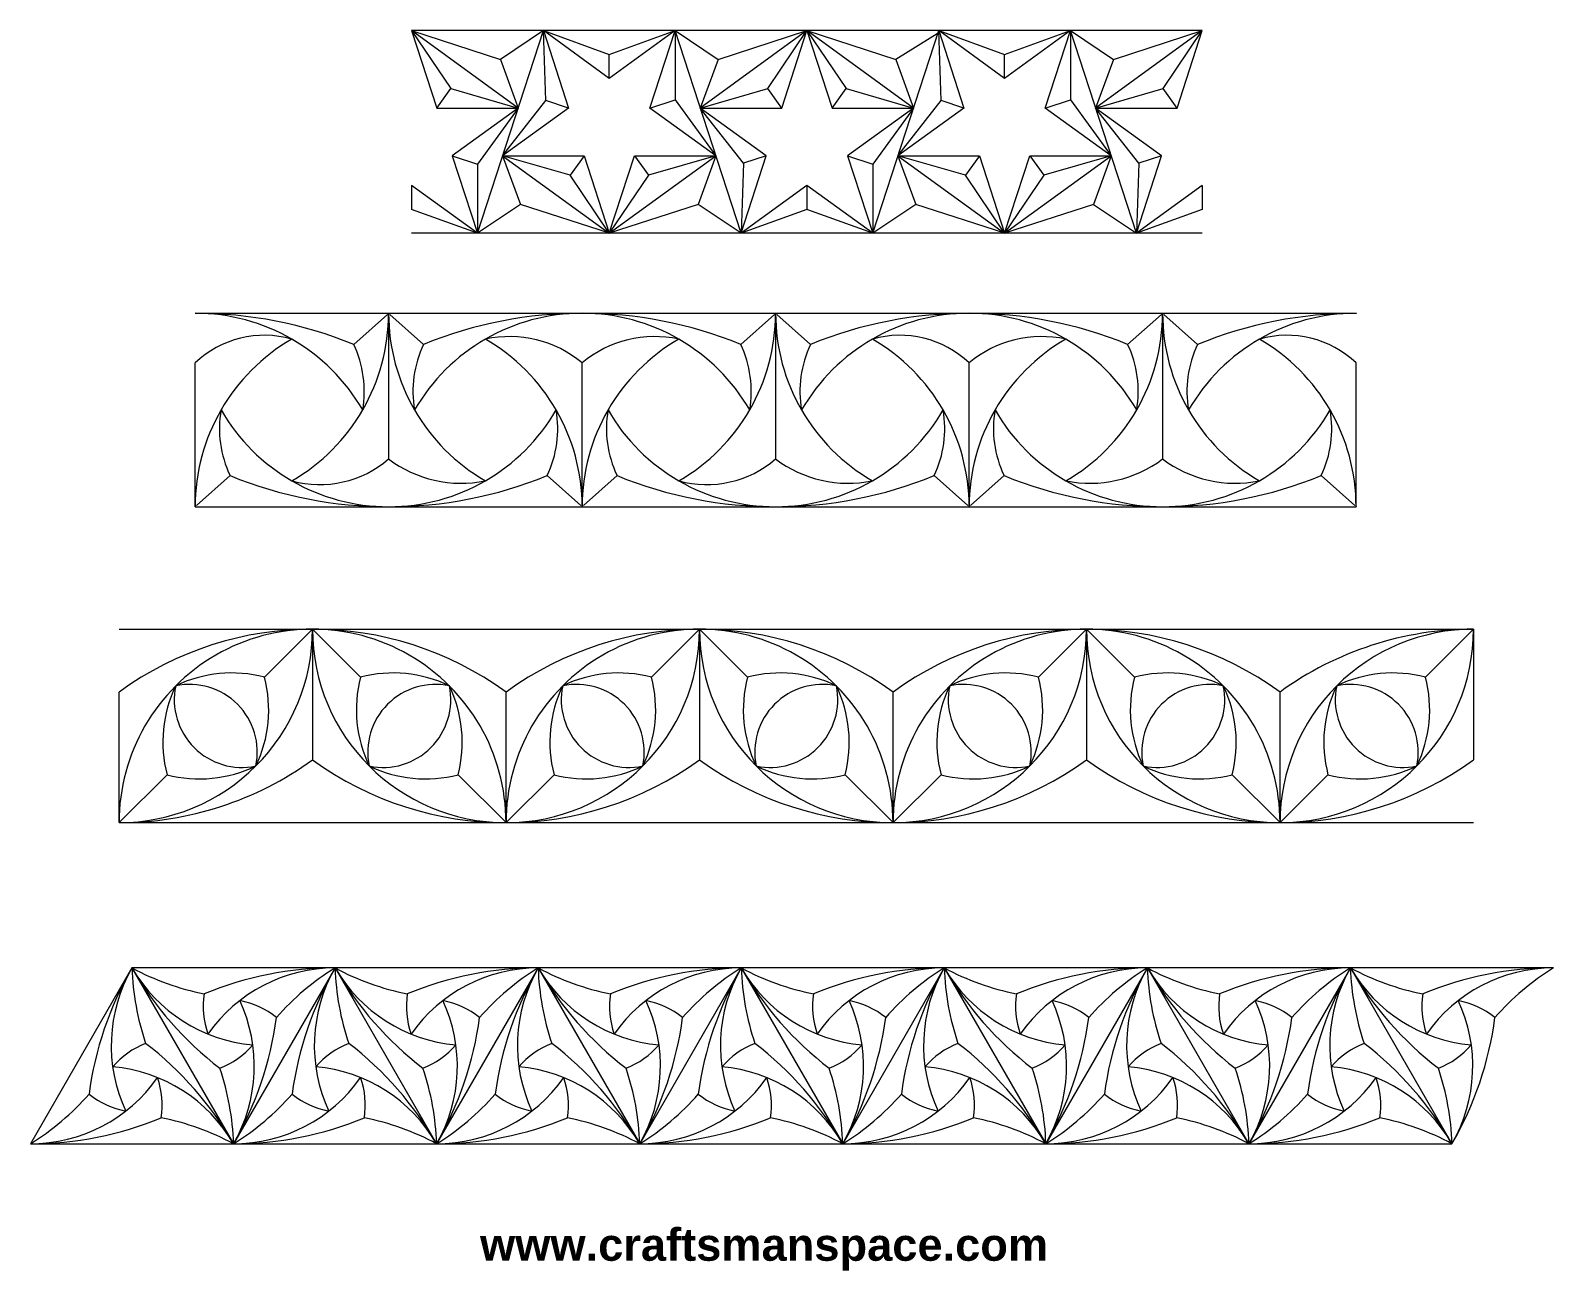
# Model space of a CAD drawing. Header units: millimetres. Extents: x -91 to 97, y -31 to 122.
import ezdxf

# ---------------------------------------------------------------- set-up
doc = ezdxf.new("R2010")
doc.units = ezdxf.units.MM
doc.header["$MEASUREMENT"] = 0
doc.layers.add('Default', color=7, linetype='Continuous')

msp = doc.modelspace()

# ---------------------------------------------------------------- linework, layer by layer
at = {"layer": 'Default', "lineweight": 9}
for points in [[(-43.9349, 122.4881), (-43.9349, 122.4881), (-40.8256, 112.9188), (-40.8256, 112.9188)], [(-43.9349, 122.4881), (-43.9349, 122.4881), (-39.0875, 115.3111), (-39.0875, 115.3111)], [(-43.9349, 122.4881), (-43.9349, 122.4881), (-32.961, 118.9225), (-32.961, 118.9225)], [(-30.7638, 112.9188), (-30.7638, 112.9188), (-43.9349, 122.4881), (-43.9349, 122.4881)], [(53.7468, 122.4881), (53.7468, 122.4881), (-43.9349, 122.4881), (-43.9349, 122.4881)], [(-35.7873, 97.4582), (-35.7873, 97.4582), (-27.6546, 122.4881), (-27.6546, 122.4881)], [(-27.6546, 122.4881), (-27.6546, 122.4881), (-32.961, 118.9225), (-32.961, 118.9225)], [(-27.6546, 122.4881), (-27.6546, 122.4881), (-24.5453, 112.9188), (-24.5453, 112.9188)], [(-19.5145, 116.574), (-19.5145, 116.574), (-27.6546, 122.4881), (-27.6546, 122.4881)], [(-27.3577, 113.8326), (-27.3577, 113.8326), (-27.6546, 122.4881), (-27.6546, 122.4881)], [(-27.6546, 122.4881), (-27.6546, 122.4881), (-19.5145, 119.531), (-19.5145, 119.531)], [(-11.3743, 122.4881), (-11.3743, 122.4881), (-19.5145, 116.574), (-19.5145, 116.574)], [(-19.5145, 119.531), (-19.5145, 119.531), (-11.3743, 122.4881), (-11.3743, 122.4881)], [(-14.4836, 112.9188), (-14.4836, 112.9188), (-11.3743, 122.4881), (-11.3743, 122.4881)], [(-11.3743, 122.4881), (-11.3743, 122.4881), (-11.3743, 113.9291), (-11.3743, 113.9291)], [(-11.3743, 122.4881), (-11.3743, 122.4881), (-6.0679, 118.9225), (-6.0679, 118.9225)], [(-3.2344, 97.436), (-3.2344, 97.436), (-11.3743, 122.4881), (-11.3743, 122.4881)], [(4.9059, 122.4881), (4.9059, 122.4881), (-8.2651, 112.9188), (-8.2651, 112.9188)], [(-6.0679, 118.9225), (-6.0679, 118.9225), (4.9059, 122.4881), (4.9059, 122.4881)], [(0.0586, 115.3111), (0.0586, 115.3111), (4.9059, 122.4881), (4.9059, 122.4881)], [(1.7967, 112.9188), (1.7967, 112.9188), (4.9059, 122.4881), (4.9059, 122.4881)], [(4.9059, 122.4881), (4.9059, 122.4881), (8.0152, 112.9188), (8.0152, 112.9188)], [(4.9059, 122.4881), (4.9059, 122.4881), (9.7533, 115.3111), (9.7533, 115.3111)], [(4.9059, 122.4881), (4.9059, 122.4881), (15.8798, 118.9225), (15.8798, 118.9225)], [(18.077, 112.9188), (18.077, 112.9188), (4.9059, 122.4881), (4.9059, 122.4881)], [(13.0535, 97.4582), (13.0535, 97.4582), (21.1899, 122.4996), (21.1899, 122.4996)], [(21.1862, 122.4881), (21.1862, 122.4881), (24.2955, 112.9188), (24.2955, 112.9188)], [(29.3263, 116.574), (29.3263, 116.574), (21.1862, 122.4881), (21.1862, 122.4881)], [(21.4831, 113.8326), (21.4831, 113.8326), (21.1862, 122.4881), (21.1862, 122.4881)], [(21.1862, 122.4881), (21.1862, 122.4881), (29.3263, 119.531), (29.3263, 119.531)], [(37.4665, 122.4881), (37.4665, 122.4881), (29.3263, 116.574), (29.3263, 116.574)], [(29.3263, 119.531), (29.3263, 119.531), (37.4665, 122.4881), (37.4665, 122.4881)], [(34.3572, 112.9188), (34.3572, 112.9188), (37.4665, 122.4881), (37.4665, 122.4881)], [(37.4665, 122.4881), (37.4665, 122.4881), (37.4665, 113.9291), (37.4665, 113.9291)], [(37.4665, 122.4881), (37.4665, 122.4881), (42.7729, 118.9225), (42.7729, 118.9225)], [(45.6066, 97.4354), (45.6066, 97.4354), (37.4665, 122.4881), (37.4665, 122.4881)], [(53.7468, 122.4881), (53.7468, 122.4881), (40.5758, 112.9188), (40.5758, 112.9188)], [(42.7728, 118.9225), (42.7728, 118.9225), (53.7468, 122.4881), (53.7468, 122.4881)], [(48.8994, 115.3111), (48.8994, 115.3111), (53.7468, 122.4881), (53.7468, 122.4881)], [(50.6375, 112.9188), (50.6375, 112.9188), (53.7468, 122.4881), (53.7468, 122.4881)], [(21.3218, 122.2776), (21.3218, 122.2776), (15.8798, 118.9225), (15.8798, 118.9225)], [(-32.961, 118.9225), (-32.961, 118.9225), (-30.7638, 112.9188), (-30.7638, 112.9188)], [(-19.5145, 116.574), (-19.5145, 116.574), (-19.5145, 119.531), (-19.5145, 119.531)], [(-6.0679, 118.9225), (-6.0679, 118.9225), (-8.2651, 112.9188), (-8.2651, 112.9188)], [(15.8798, 118.9225), (15.8798, 118.9225), (18.077, 112.9188), (18.077, 112.9188)], [(29.3263, 116.574), (29.3263, 116.574), (29.3263, 119.531), (29.3263, 119.531)], [(42.7729, 118.9225), (42.7729, 118.9225), (40.5758, 112.9188), (40.5758, 112.9188)], [(-40.8256, 112.9188), (-40.8256, 112.9188), (-39.0875, 115.3111), (-39.0875, 115.3111)], [(-39.0875, 115.3111), (-39.0875, 115.3111), (-30.7638, 112.9188), (-30.7638, 112.9188)], [(-8.2651, 112.9188), (-8.2651, 112.9188), (0.0586, 115.3111), (0.0586, 115.3111)], [(1.7967, 112.9188), (1.7967, 112.9188), (0.0586, 115.3111), (0.0586, 115.3111)], [(8.0152, 112.9188), (8.0152, 112.9188), (9.7533, 115.3111), (9.7533, 115.3111)], [(9.7533, 115.3111), (9.7533, 115.3111), (18.077, 112.9188), (18.077, 112.9188)], [(40.5758, 112.9188), (40.5758, 112.9188), (48.8994, 115.3111), (48.8994, 115.3111)], [(50.6375, 112.9188), (50.6375, 112.9188), (48.8994, 115.3111), (48.8994, 115.3111)], [(-40.8256, 112.9188), (-40.8256, 112.9188), (-30.7638, 112.9188), (-30.7638, 112.9188)], [(-30.7638, 112.9188), (-30.7638, 112.9188), (-38.904, 107.0046), (-38.904, 107.0046)], [(-30.7638, 112.9188), (-30.7638, 112.9188), (-35.7947, 105.9944), (-35.7947, 105.9944)], [(-32.6855, 107.0046), (-32.6855, 107.0046), (-27.3577, 113.8326), (-27.3577, 113.8326)], [(-24.5453, 112.9188), (-24.5453, 112.9188), (-32.6855, 107.0046), (-32.6855, 107.0046)], [(-24.5453, 112.9188), (-24.5453, 112.9188), (-27.3577, 113.8326), (-27.3577, 113.8326)], [(-14.4836, 112.9188), (-14.4836, 112.9188), (-11.3743, 113.9291), (-11.3743, 113.9291)], [(-6.3434, 107.0046), (-6.3434, 107.0046), (-14.4836, 112.9188), (-14.4836, 112.9188)], [(-11.3743, 113.9291), (-11.3743, 113.9291), (-6.3434, 107.0046), (-6.3434, 107.0046)], [(-0.1249, 107.0046), (-0.1249, 107.0046), (-8.2651, 112.9188), (-8.2651, 112.9188)], [(-8.2651, 112.9188), (-8.2651, 112.9188), (1.7967, 112.9188), (1.7967, 112.9188)], [(-2.9373, 106.0909), (-2.9373, 106.0909), (-8.2651, 112.9188), (-8.2651, 112.9188)], [(8.0152, 112.9188), (8.0152, 112.9188), (18.077, 112.9188), (18.077, 112.9188)], [(18.077, 112.9188), (18.077, 112.9188), (9.9368, 107.0046), (9.9368, 107.0046)], [(18.077, 112.9188), (18.077, 112.9188), (13.0461, 105.9944), (13.0461, 105.9944)], [(16.1554, 107.0046), (16.1554, 107.0046), (21.4831, 113.8326), (21.4831, 113.8326)], [(24.2955, 112.9188), (24.2955, 112.9188), (16.1554, 107.0046), (16.1554, 107.0046)], [(24.2955, 112.9188), (24.2955, 112.9188), (21.4831, 113.8326), (21.4831, 113.8326)], [(34.3572, 112.9188), (34.3572, 112.9188), (37.4665, 113.9291), (37.4665, 113.9291)], [(42.4973, 107.0046), (42.4973, 107.0046), (34.3572, 112.9188), (34.3572, 112.9188)], [(37.4665, 113.9291), (37.4665, 113.9291), (42.4973, 107.0046), (42.4973, 107.0046)], [(48.7159, 107.0046), (48.7159, 107.0046), (40.5758, 112.9188), (40.5758, 112.9188)], [(40.5758, 112.9188), (40.5758, 112.9188), (50.6375, 112.9188), (50.6375, 112.9188)], [(45.9035, 106.0909), (45.9035, 106.0909), (40.5758, 112.9188), (40.5758, 112.9188)], [(-38.904, 107.0046), (-38.904, 107.0046), (-35.7947, 97.4354), (-35.7947, 97.4354)], [(-38.904, 107.0046), (-38.904, 107.0046), (-35.7947, 105.9944), (-35.7947, 105.9944)], [(-35.7947, 105.9944), (-35.7947, 105.9944), (-35.7947, 97.4354), (-35.7947, 97.4354)], [(-32.6855, 107.0046), (-32.6855, 107.0046), (-22.6237, 107.0046), (-22.6237, 107.0046)], [(-24.3618, 104.6123), (-24.3618, 104.6123), (-32.6855, 107.0046), (-32.6855, 107.0046)], [(-32.6855, 107.0046), (-32.6855, 107.0046), (-30.47, 101.0077), (-30.47, 101.0077)], [(-32.6855, 107.0046), (-32.6855, 107.0046), (-19.5145, 97.4354), (-19.5145, 97.4354)], [(-22.6237, 107.0046), (-22.6237, 107.0046), (-24.3618, 104.6123), (-24.3618, 104.6123)], [(-22.6237, 107.0046), (-22.6237, 107.0046), (-19.5145, 97.4354), (-19.5145, 97.4354)], [(-19.5145, 97.4354), (-19.5145, 97.4354), (-16.4052, 107.0046), (-16.4052, 107.0046)], [(-19.5145, 97.4354), (-19.5145, 97.4354), (-6.3434, 107.0046), (-6.3434, 107.0046)], [(-16.4052, 107.0046), (-16.4052, 107.0046), (-6.3434, 107.0046), (-6.3434, 107.0046)], [(-16.4052, 107.0046), (-16.4052, 107.0046), (-14.6671, 104.6123), (-14.6671, 104.6123)], [(-6.3434, 107.0046), (-6.3434, 107.0046), (-14.6671, 104.6123), (-14.6671, 104.6123)], [(-6.3434, 107.0046), (-6.3434, 107.0046), (-8.5406, 101.001), (-8.5406, 101.001)], [(-3.2342, 97.4354), (-3.2342, 97.4354), (-0.1249, 107.0046), (-0.1249, 107.0046)], [(-2.9373, 106.0909), (-2.9373, 106.0909), (-3.2342, 97.4354), (-3.2342, 97.4354)], [(-0.1249, 107.0046), (-0.1249, 107.0046), (-2.9373, 106.0909), (-2.9373, 106.0909)], [(9.9368, 107.0046), (9.9368, 107.0046), (13.0461, 97.4354), (13.0461, 97.4354)], [(9.9368, 107.0046), (9.9368, 107.0046), (13.0461, 105.9944), (13.0461, 105.9944)], [(13.0461, 105.9944), (13.0461, 105.9944), (13.0461, 97.4354), (13.0461, 97.4354)], [(16.1554, 107.0046), (16.1554, 107.0046), (26.2171, 107.0046), (26.2171, 107.0046)], [(24.479, 104.6123), (24.479, 104.6123), (16.1554, 107.0046), (16.1554, 107.0046)], [(16.1554, 107.0046), (16.1554, 107.0046), (18.3708, 101.0077), (18.3708, 101.0077)], [(16.1554, 107.0046), (16.1554, 107.0046), (29.3263, 97.4354), (29.3263, 97.4354)], [(26.2171, 107.0046), (26.2171, 107.0046), (24.479, 104.6123), (24.479, 104.6123)], [(26.2171, 107.0046), (26.2171, 107.0046), (29.3263, 97.4354), (29.3263, 97.4354)], [(29.3263, 97.4354), (29.3263, 97.4354), (32.4356, 107.0046), (32.4356, 107.0046)], [(29.3263, 97.4354), (29.3263, 97.4354), (42.4973, 107.0046), (42.4973, 107.0046)], [(32.4356, 107.0046), (32.4356, 107.0046), (42.4973, 107.0046), (42.4973, 107.0046)], [(32.4356, 107.0046), (32.4356, 107.0046), (34.1737, 104.6123), (34.1737, 104.6123)], [(42.4973, 107.0046), (42.4973, 107.0046), (34.1737, 104.6123), (34.1737, 104.6123)], [(42.4973, 107.0046), (42.4973, 107.0046), (40.3002, 101.001), (40.3002, 101.001)], [(45.6066, 97.4354), (45.6066, 97.4354), (48.7159, 107.0046), (48.7159, 107.0046)], [(45.9035, 106.0909), (45.9035, 106.0909), (45.6066, 97.4354), (45.6066, 97.4354)], [(48.7159, 107.0046), (48.7159, 107.0046), (45.9035, 106.0909), (45.9035, 106.0909)], [(-19.5145, 97.4354), (-19.5145, 97.4354), (-24.3618, 104.6123), (-24.3618, 104.6123)], [(-14.6671, 104.6123), (-14.6671, 104.6123), (-19.5145, 97.4354), (-19.5145, 97.4354)], [(29.3263, 97.4354), (29.3263, 97.4354), (24.479, 104.6123), (24.479, 104.6123)], [(34.1737, 104.6123), (34.1737, 104.6123), (29.3263, 97.4354), (29.3263, 97.4354)], [(-35.7947, 97.4354), (-35.7947, 97.4354), (-43.9349, 103.3495), (-43.9349, 103.3495)], [(-43.9349, 103.3495), (-43.9349, 103.3495), (-43.9349, 100.3924), (-43.9349, 100.3924)], [(4.9059, 103.3495), (4.9059, 103.3495), (-3.2342, 97.4354), (-3.2342, 97.4354)], [(13.0461, 97.4354), (13.0461, 97.4354), (4.9059, 103.3495), (4.9059, 103.3495)], [(4.9059, 103.3495), (4.9059, 103.3495), (4.9059, 100.3924), (4.9059, 100.3924)], [(53.7468, 103.3495), (53.7468, 103.3495), (45.6066, 97.4354), (45.6066, 97.4354)], [(53.7468, 103.3495), (53.7468, 103.3495), (53.7468, 100.3924), (53.7468, 100.3924)], [(-35.7947, 97.4354), (-35.7947, 97.4354), (-43.9349, 100.3924), (-43.9349, 100.3924)], [(-30.47, 101.0077), (-30.47, 101.0077), (-35.7873, 97.4582), (-35.7873, 97.4582)], [(-19.4961, 97.442), (-19.4961, 97.442), (-30.47, 101.0077), (-30.47, 101.0077)], [(-8.5406, 101.001), (-8.5406, 101.001), (-19.5145, 97.4354), (-19.5145, 97.4354)], [(-3.2342, 97.4354), (-3.2342, 97.4354), (-8.5406, 101.001), (-8.5406, 101.001)], [(4.9059, 100.3924), (4.9059, 100.3924), (-3.2342, 97.4354), (-3.2342, 97.4354)], [(13.0461, 97.4354), (13.0461, 97.4354), (4.9059, 100.3924), (4.9059, 100.3924)], [(18.3708, 101.0077), (18.3708, 101.0077), (13.0535, 97.4582), (13.0535, 97.4582)], [(29.3447, 97.442), (29.3447, 97.442), (18.3708, 101.0077), (18.3708, 101.0077)], [(40.3002, 101.0009), (40.3002, 101.0009), (29.3263, 97.4354), (29.3263, 97.4354)], [(40.3002, 101.001), (40.3002, 101.001), (45.6066, 97.4354), (45.6066, 97.4354)], [(53.7468, 100.3924), (53.7468, 100.3924), (45.6066, 97.4354), (45.6066, 97.4354)], [(53.7468, 97.4354), (53.7468, 97.4354), (-43.9349, 97.4354), (-43.9349, 97.4354)], [(-3.2792, 83.71), (-15.8323, 88.8444), (-29.8996, 88.8444), (-42.4528, 83.71)], [(44.5292, 83.71), (31.976, 88.8444), (17.9087, 88.8444), (5.3556, 83.71)], [(-70.6744, 87.5608), (-70.6744, 87.5608), (72.7508, 87.5608), (72.7508, 87.5608)], [(-49.9728, 75.6087), (-54.2428, 83.0047), (-62.1342, 87.5608), (-70.6744, 87.5608)], [(-51.0876, 83.71), (-57.3046, 86.2528), (-63.9574, 87.5608), (-70.6744, 87.5608)], [(-58.7223, 66.8591), (-51.3263, 71.1292), (-46.7702, 79.0206), (-46.7702, 87.5608)], [(-46.9272, 87.4132), (-46.9272, 87.4132), (-51.0876, 83.71), (-51.0876, 83.71)], [(-46.7702, 87.5608), (-46.7702, 79.0206), (-42.2141, 71.1292), (-34.8181, 66.8591)], [(-46.7702, 87.5608), (-46.7702, 87.5608), (-46.7702, 69.5627), (-46.7702, 69.5627)], [(-46.6132, 87.4132), (-46.6132, 87.4132), (-42.4528, 83.71), (-42.4528, 83.71)], [(-10.9139, 66.8591), (-3.5179, 71.1292), (1.0382, 79.0205), (1.0382, 87.5606)], [(0.8812, 87.4132), (0.8812, 87.4132), (-3.2792, 83.71), (-3.2792, 83.71)], [(1.0382, 87.5608), (1.0382, 79.0206), (5.5943, 71.1292), (12.9903, 66.8591)], [(1.0382, 87.5608), (1.0382, 87.5608), (1.0382, 69.5627), (1.0382, 69.5627)], [(1.1952, 87.4132), (1.1952, 87.4132), (5.3556, 83.71), (5.3556, 83.71)], [(36.8945, 66.8591), (44.2904, 71.1292), (48.8465, 79.0205), (48.8466, 87.5606)], [(48.6896, 87.4132), (48.6896, 87.4132), (44.5292, 83.71), (44.5292, 83.71)], [(48.8466, 87.5608), (48.8466, 79.0206), (53.4027, 71.1292), (60.7987, 66.8591)], [(48.8466, 87.5608), (48.8466, 87.5608), (48.8466, 69.5627), (48.8466, 69.5627)], [(49.0036, 87.4132), (49.0036, 87.4132), (53.1639, 83.71), (53.1639, 83.71)], [(72.7508, 87.5608), (64.2106, 87.5608), (56.3192, 83.0047), (52.0491, 75.6087)], [(72.7508, 87.5608), (66.0338, 87.5608), (59.381, 86.2528), (53.1639, 83.71)], [(72.7508, 87.5493), (72.7508, 87.5531), (72.7508, 87.557), (72.7508, 87.5608)], [(72.7508, 87.5608), (72.7508, 87.557), (72.7508, 87.5531), (72.7508, 87.5493)], [(-58.7223, 84.3582), (-62.9435, 85.5708), (-67.4913, 84.4569), (-70.6744, 81.4308)], [(-22.866, 81.4308), (-26.1837, 84.201), (-30.5957, 85.2816), (-34.8181, 84.3582)], [(-10.9139, 84.3582), (-15.1363, 85.2816), (-19.5483, 84.2009), (-22.866, 81.4308)], [(24.9424, 81.4308), (21.7593, 84.4569), (17.2116, 85.5708), (12.9903, 84.3582)], [(36.8945, 84.3582), (32.6722, 85.2816), (28.2601, 84.201), (24.9424, 81.4308)], [(72.7508, 81.4308), (69.5676, 84.4569), (65.0199, 85.5708), (60.7987, 84.3582)], [(-58.7223, 84.3582), (-66.1182, 80.0881), (-70.6744, 72.1967), (-70.6744, 63.6566)], [(-49.9728, 75.6087), (-49.4954, 78.3593), (-49.885, 81.1904), (-51.0875, 83.7099)], [(-42.4528, 83.71), (-43.6554, 81.1904), (-44.045, 78.3594), (-43.5676, 75.6087)], [(-22.866, 63.6566), (-22.866, 72.1967), (-27.4221, 80.0881), (-34.8181, 84.3582)], [(-10.9139, 84.3582), (-18.3099, 80.0881), (-22.866, 72.1967), (-22.866, 63.6566)], [(-2.1644, 75.6087), (-1.687, 78.3593), (-2.0766, 81.1904), (-3.2791, 83.7099)], [(5.3556, 83.71), (4.153, 81.1904), (3.7634, 78.3594), (4.2408, 75.6087)], [(24.9424, 63.6566), (24.9424, 72.1967), (20.3863, 80.0881), (12.9903, 84.3582)], [(36.8945, 84.3582), (29.4985, 80.0881), (24.9424, 72.1967), (24.9424, 63.6566)], [(45.644, 75.6087), (46.1213, 78.3593), (45.7318, 81.1904), (44.5292, 83.7099)], [(53.1639, 83.71), (51.9614, 81.1904), (51.5718, 78.3594), (52.0491, 75.6087)], [(72.7508, 63.6566), (72.7508, 72.1967), (68.1947, 80.0881), (60.7987, 84.3582)], [(-70.6744, 63.6566), (-70.6744, 63.6566), (-70.6744, 81.4308), (-70.6744, 81.4308)], [(-22.866, 63.6566), (-22.866, 63.6566), (-22.866, 81.4308), (-22.866, 81.4308)], [(24.9424, 63.6566), (24.9424, 63.6566), (24.9424, 81.4308), (24.9424, 81.4308)], [(72.7508, 63.6566), (72.7508, 63.6566), (72.7508, 81.4308), (72.7508, 81.4308)], [(-67.4718, 75.6087), (-67.9492, 72.8579), (-67.5596, 70.0269), (-66.357, 67.5073)], [(-27.1834, 67.5073), (-25.9808, 70.0269), (-25.5912, 72.8579), (-26.0685, 75.6086)], [(-19.6634, 75.6087), (-20.1408, 72.8579), (-19.7512, 70.0269), (-18.5486, 67.5073)], [(20.625, 67.5073), (21.8276, 70.0269), (22.2172, 72.8579), (21.7398, 75.6086)], [(28.1449, 75.6087), (27.6676, 72.8579), (28.0572, 70.0269), (29.2597, 67.5073)], [(68.4334, 67.5073), (69.636, 70.0269), (70.0255, 72.8579), (69.5482, 75.6086)], [(-58.7223, 66.8591), (-54.5367, 65.7112), (-50.0543, 66.7252), (-46.7702, 69.5627)], [(-46.7702, 69.5627), (-43.3602, 66.9849), (-39.0055, 65.9998), (-34.8181, 66.8591)], [(-10.9139, 66.8591), (-6.7283, 65.7112), (-2.2459, 66.7252), (1.0382, 69.5627)], [(1.0382, 69.5627), (4.4482, 66.9849), (8.8028, 65.9998), (12.9903, 66.8591)], [(36.8945, 66.8591), (41.0819, 65.9998), (45.4366, 66.9849), (48.8466, 69.5627)], [(48.8466, 69.5627), (52.2565, 66.9849), (56.6112, 65.9998), (60.7987, 66.8591)], [(-70.5174, 63.8041), (-70.5174, 63.8041), (-66.357, 67.5073), (-66.357, 67.5073)], [(-66.357, 67.5073), (-53.8038, 62.373), (-39.7365, 62.373), (-27.1834, 67.5073)], [(-23.023, 63.8041), (-23.023, 63.8041), (-27.1834, 67.5073), (-27.1834, 67.5073)], [(-22.709, 63.8041), (-22.709, 63.8041), (-18.5486, 67.5073), (-18.5486, 67.5073)], [(-18.5486, 67.5073), (-5.9955, 62.373), (8.0718, 62.373), (20.625, 67.5073)], [(24.7854, 63.8041), (24.7854, 63.8041), (20.625, 67.5073), (20.625, 67.5073)], [(25.0994, 63.8041), (25.0994, 63.8041), (29.2597, 67.5073), (29.2597, 67.5073)], [(29.2597, 67.5073), (41.8129, 62.373), (55.8802, 62.373), (68.4334, 67.5073)], [(72.5938, 63.8041), (72.5938, 63.8041), (68.4334, 67.5073), (68.4334, 67.5073)], [(-70.6744, 63.6566), (-70.6744, 63.6566), (72.7508, 63.6566), (72.7508, 63.6566)], [(72.7508, 63.668), (72.7508, 63.6642), (72.7508, 63.6604), (72.7508, 63.6566)], [(-32.2675, 40.7601), (-46.5204, 51.1186), (-65.8231, 51.1186), (-80.0759, 40.7601)], [(15.5408, 40.7601), (1.288, 51.1186), (-18.0147, 51.1186), (-32.2675, 40.7601)], [(63.3492, 40.7601), (49.0963, 51.1186), (29.7937, 51.1186), (15.5408, 40.7601)], [(-80.0759, 48.529), (-80.0759, 48.529), (87.2534, 48.529), (87.2534, 48.529)], [(-62.1006, 42.6001), (-62.1006, 42.6001), (-56.1717, 48.529), (-56.1717, 48.529)], [(-56.1717, 48.529), (-56.1717, 48.529), (-50.2429, 42.6001), (-50.2429, 42.6001)], [(-56.1717, 48.529), (-56.1717, 48.529), (-56.1717, 32.3937), (-56.1717, 32.3937)], [(-14.2922, 42.6001), (-14.2922, 42.6001), (-8.3634, 48.529), (-8.3634, 48.529)], [(-8.3634, 48.529), (-8.3634, 48.529), (-2.4345, 42.6001), (-2.4345, 42.6001)], [(-8.3634, 48.529), (-8.3634, 48.529), (-8.3634, 32.3937), (-8.3634, 32.3937)], [(33.5162, 42.6001), (33.5162, 42.6001), (39.445, 48.529), (39.445, 48.529)], [(39.445, 48.529), (39.445, 48.529), (45.3739, 42.6001), (45.3739, 42.6001)], [(39.445, 48.529), (39.445, 48.529), (39.445, 32.3937), (39.445, 32.3937)], [(87.2534, 48.529), (78.6648, 48.529), (70.2968, 45.8094), (63.3492, 40.7601)], [(81.3246, 42.6001), (81.3246, 42.6001), (87.2534, 48.529), (87.2534, 48.529)], [(87.2534, 48.529), (87.2534, 48.529), (87.2534, 32.3937), (87.2534, 32.3937)], [(-62.1006, 42.6001), (-65.7699, 43.557), (-69.6599, 43.1768), (-73.0745, 41.5276)], [(-39.2689, 41.5276), (-42.6835, 43.1768), (-46.5736, 43.557), (-50.2429, 42.6001)], [(-14.2922, 42.6001), (-17.9615, 43.557), (-21.8516, 43.1768), (-25.2662, 41.5276)], [(8.5395, 41.5276), (5.1249, 43.1768), (1.2348, 43.557), (-2.4345, 42.6001)], [(33.5162, 42.6001), (29.8469, 43.557), (25.9568, 43.1768), (22.5422, 41.5276)], [(56.3479, 41.5276), (52.9333, 43.1768), (49.0432, 43.557), (45.3739, 42.6001)], [(81.3246, 42.6001), (77.6553, 43.557), (73.7652, 43.1768), (70.3506, 41.5276)], [(-73.0745, 41.5276), (-74.7238, 38.113), (-75.1039, 34.2229), (-74.1471, 30.5536)], [(-63.1731, 31.6262), (-61.5239, 35.0407), (-61.1437, 38.9308), (-62.1005, 42.6001)], [(-50.2429, 42.6001), (-51.1998, 38.9308), (-50.8196, 35.0408), (-49.1704, 31.6262)], [(-38.1964, 30.5536), (-37.2395, 34.2229), (-37.6197, 38.1129), (-39.2689, 41.5275)], [(-25.2662, 41.5276), (-26.9154, 38.113), (-27.2956, 34.2229), (-26.3387, 30.5536)], [(-15.3647, 31.6262), (-13.7155, 35.0407), (-13.3353, 38.9308), (-14.2922, 42.6001)], [(-2.4345, 42.6001), (-3.3914, 38.9308), (-3.0112, 35.0408), (-1.362, 31.6262)], [(9.612, 30.5536), (10.5688, 34.2229), (10.1887, 38.1129), (8.5395, 41.5275)], [(22.5422, 41.5276), (20.893, 38.113), (20.5128, 34.2229), (21.4697, 30.5536)], [(32.4437, 31.6262), (34.0928, 35.0407), (34.4731, 38.9308), (33.5162, 42.6001)], [(45.3739, 42.6001), (44.417, 38.9308), (44.7972, 35.0408), (46.4464, 31.6262)], [(57.4204, 30.5536), (58.3772, 34.2229), (57.9971, 38.1129), (56.3479, 41.5275)], [(70.3506, 41.5276), (68.7014, 38.113), (68.3212, 34.2229), (69.278, 30.5536)], [(80.252, 31.6262), (81.9012, 35.0407), (82.2815, 38.9308), (81.3246, 42.6001)], [(-80.0759, 24.6248), (-80.0759, 24.6248), (-80.0759, 40.7601), (-80.0759, 40.7601)], [(-32.2675, 24.6248), (-32.2675, 24.6248), (-32.2675, 40.7601), (-32.2675, 40.7601)], [(15.5408, 24.6248), (15.5408, 24.6248), (15.5408, 40.7601), (15.5408, 40.7601)], [(63.3492, 24.6248), (63.3492, 24.6248), (63.3492, 40.7601), (63.3492, 40.7601)], [(-80.0759, 24.6248), (-71.4873, 24.6248), (-63.1193, 27.3444), (-56.1717, 32.3937)], [(-56.1717, 32.3937), (-41.9189, 22.0352), (-22.6162, 22.0352), (-8.3634, 32.3937)], [(-8.3634, 32.3937), (5.8895, 22.0352), (25.1921, 22.0352), (39.445, 32.3937)], [(39.445, 32.3937), (53.6979, 22.0352), (73.0005, 22.0352), (87.2534, 32.3937)], [(-80.0759, 24.6248), (-80.0759, 24.6248), (-74.1471, 30.5536), (-74.1471, 30.5536)], [(-74.1471, 30.5536), (-70.4778, 29.5967), (-66.5877, 29.9769), (-63.1731, 31.6262)], [(-49.1704, 31.6262), (-45.7558, 29.9769), (-41.8657, 29.5967), (-38.1964, 30.5536)], [(-38.1964, 30.5536), (-38.1964, 30.5536), (-32.2675, 24.6248), (-32.2675, 24.6248)], [(-32.2675, 24.6248), (-32.2675, 24.6248), (-26.3387, 30.5536), (-26.3387, 30.5536)], [(-26.3387, 30.5536), (-22.6694, 29.5967), (-18.7793, 29.9769), (-15.3647, 31.6262)], [(-1.362, 31.6262), (2.0526, 29.9769), (5.9427, 29.5967), (9.612, 30.5536)], [(9.612, 30.5536), (9.612, 30.5536), (15.5408, 24.6248), (15.5408, 24.6248)], [(15.5408, 24.6248), (15.5408, 24.6248), (21.4697, 30.5536), (21.4697, 30.5536)], [(21.4697, 30.5536), (25.139, 29.5967), (29.0291, 29.9769), (32.4437, 31.6262)], [(46.4464, 31.6262), (49.861, 29.9769), (53.7511, 29.5967), (57.4204, 30.5536)], [(57.4204, 30.5536), (57.4204, 30.5536), (63.3492, 24.6248), (63.3492, 24.6248)], [(63.3492, 24.6248), (63.3492, 24.6248), (69.278, 30.5536), (69.278, 30.5536)], [(69.278, 30.5536), (72.9474, 29.5967), (76.8375, 29.9769), (80.252, 31.6262)], [(-80.0759, 24.6248), (-80.0759, 24.6248), (87.2534, 24.6248), (87.2534, 24.6248)], [(-78.4729, 6.6823), (-78.4729, 6.6823), (-91.0167, -15.0443), (-91.0167, -15.0443)], [(-78.4729, 6.6823), (-81.2456, 1.8798), (-83.049, -3.4202), (-83.7808, -8.9172)], [(-78.4729, 6.6823), (-81.5997, 1.2665), (-81.8874, -5.3343), (-79.2436, -11.0016)], [(-78.4729, 6.6823), (-78.3757, 3.5058), (-77.8067, 0.3615), (-76.7847, -2.6477)], [(-53.3852, 6.6823), (-53.3852, 6.6823), (-78.4729, 6.6823), (-78.4729, 6.6823)], [(-78.4729, 6.6823), (-75.346, 1.2665), (-69.7735, -2.283), (-63.5435, -2.8271)], [(-78.4729, 6.6823), (-75.6734, 5.1782), (-72.6658, 4.0988), (-69.5488, 3.4794)], [(-78.4729, 6.6823), (-75.7001, 1.8798), (-72.0119, -2.332), (-67.6172, -5.7143)], [(-78.4729, 6.6823), (-78.4729, 6.6823), (-65.929, -15.0443), (-65.929, -15.0443)], [(-53.3852, 6.6823), (-58.9307, 6.6823), (-64.4223, 5.5941), (-69.5488, 3.4794)], [(-53.3852, 6.6823), (-59.6388, 6.6823), (-65.4991, 3.6311), (-69.0853, -1.4921)], [(-53.3852, 6.6823), (-53.3852, 6.6823), (-65.929, -15.0443), (-65.929, -15.0443)], [(-53.3852, 6.6823), (-56.0875, 5.01), (-58.5261, 2.945), (-60.6211, 0.5553)], [(-53.3852, 6.6823), (-56.1579, 1.8798), (-57.9613, -3.4202), (-58.6931, -8.9172)], [(-53.3852, 6.6823), (-56.512, 1.2665), (-56.7997, -5.3343), (-54.1559, -11.0016)], [(-53.3852, 6.6823), (-53.288, 3.5058), (-52.719, 0.3615), (-51.6969, -2.6477)], [(-28.2975, 6.6823), (-28.2975, 6.6823), (-53.3852, 6.6823), (-53.3852, 6.6823)], [(-53.3852, 6.6823), (-50.2584, 1.2665), (-44.6858, -2.283), (-38.4558, -2.8271)], [(-53.3852, 6.6823), (-50.5857, 5.1782), (-47.5781, 4.0988), (-44.4611, 3.4794)], [(-53.3852, 6.6823), (-50.6124, 1.8798), (-46.9242, -2.332), (-42.5295, -5.7143)], [(-53.3852, 6.6823), (-53.3852, 6.6823), (-40.8413, -15.0443), (-40.8413, -15.0443)], [(-28.2975, 6.6823), (-33.843, 6.6823), (-39.3346, 5.5941), (-44.4611, 3.4794)], [(-28.2975, 6.6823), (-34.5511, 6.6823), (-40.4114, 3.6311), (-43.9975, -1.4921)], [(-28.2975, 6.6823), (-28.2975, 6.6823), (-40.8413, -15.0443), (-40.8413, -15.0443)], [(-28.2975, 6.6823), (-30.9998, 5.01), (-33.4384, 2.945), (-35.5333, 0.5553)], [(-28.2975, 6.6823), (-31.0702, 1.8798), (-32.8736, -3.4202), (-33.6054, -8.9172)], [(-28.2975, 6.6823), (-31.4243, 1.2665), (-31.712, -5.3343), (-29.0682, -11.0016)], [(-28.2975, 6.6823), (-28.2003, 3.5058), (-27.6313, 0.3615), (-26.6092, -2.6477)], [(-3.2097, 6.6823), (-3.2097, 6.6823), (-28.2975, 6.6823), (-28.2975, 6.6823)], [(-28.2975, 6.6823), (-25.1706, 1.2665), (-19.598, -2.283), (-13.3681, -2.8271)], [(-28.2975, 6.6823), (-25.4979, 5.1782), (-22.4904, 4.0988), (-19.3733, 3.4794)], [(-28.2975, 6.6823), (-25.5247, 1.8798), (-21.8365, -2.332), (-17.4418, -5.7143)], [(-28.2975, 6.6823), (-28.2975, 6.6823), (-15.7536, -15.0443), (-15.7536, -15.0443)], [(-3.2097, 6.6823), (-8.7553, 6.6823), (-14.2469, 5.5941), (-19.3733, 3.4794)], [(-3.2097, 6.6823), (-9.4634, 6.6823), (-15.3237, 3.6311), (-18.9098, -1.4921)], [(-3.2097, 6.6823), (-3.2097, 6.6823), (-15.7536, -15.0443), (-15.7536, -15.0443)], [(-3.2097, 6.6823), (-5.9121, 5.01), (-8.3507, 2.945), (-10.4456, 0.5553)], [(-3.2097, 6.6823), (-5.9825, 1.8798), (-7.7859, -3.4202), (-8.5177, -8.9172)], [(-3.2097, 6.6823), (-6.3366, 1.2665), (-6.6243, -5.3343), (-3.9805, -11.0016)], [(-3.2097, 6.6823), (-3.1126, 3.5058), (-2.5436, 0.3615), (-1.5215, -2.6477)], [(21.878, 6.6823), (21.878, 6.6823), (-3.2097, 6.6823), (-3.2097, 6.6823)], [(-3.2097, 6.6823), (-0.0829, 1.2665), (5.4897, -2.283), (11.7196, -2.8271)], [(-3.2097, 6.6823), (-0.4103, 5.1782), (2.5973, 4.0988), (5.7144, 3.4794)], [(-3.2097, 6.6823), (-0.437, 1.8798), (3.2512, -2.332), (7.6459, -5.7143)], [(-3.2097, 6.6823), (-3.2097, 6.6823), (9.3341, -15.0443), (9.3341, -15.0443)], [(21.878, 6.6823), (16.3324, 6.6823), (10.8408, 5.5941), (5.7144, 3.4794)], [(21.878, 6.6823), (15.6243, 6.6823), (9.764, 3.6311), (6.1779, -1.4921)], [(21.878, 6.6823), (21.878, 6.6823), (9.3341, -15.0443), (9.3341, -15.0443)], [(21.878, 6.6823), (19.1756, 5.01), (16.737, 2.945), (14.6421, 0.5553)], [(21.878, 6.6823), (19.1052, 1.8798), (17.3018, -3.4202), (16.57, -8.9172)], [(21.878, 6.6823), (18.7511, 1.2665), (18.4634, -5.3343), (21.1072, -11.0016)], [(21.878, 6.6823), (21.9751, 3.5058), (22.5441, 0.3615), (23.5662, -2.6477)], [(46.9657, 6.6823), (46.9657, 6.6823), (21.878, 6.6823), (21.878, 6.6823)], [(21.878, 6.6823), (25.0048, 1.2665), (30.5774, -2.283), (36.8073, -2.8271)], [(21.878, 6.6823), (24.6775, 5.1782), (27.6851, 4.0988), (30.8021, 3.4794)], [(21.878, 6.6823), (24.6507, 1.8798), (28.339, -2.332), (32.7336, -5.7143)], [(21.878, 6.6823), (21.878, 6.6823), (34.4218, -15.0443), (34.4218, -15.0443)], [(46.9657, 6.6823), (41.4202, 6.6823), (35.9285, 5.5941), (30.8021, 3.4794)], [(46.9657, 6.6823), (40.712, 6.6823), (34.8517, 3.6311), (31.2656, -1.4921)], [(46.9657, 6.6823), (46.9657, 6.6823), (34.4218, -15.0443), (34.4218, -15.0443)], [(46.9657, 6.6823), (44.2633, 5.01), (41.8247, 2.945), (39.7298, 0.5553)], [(46.9657, 6.6823), (44.1929, 1.8798), (42.3895, -3.4202), (41.6577, -8.9172)], [(46.9657, 6.6823), (43.8388, 1.2665), (43.5512, -5.3343), (46.1949, -11.0016)], [(46.9657, 6.6823), (47.0628, 3.5058), (47.6318, 0.3615), (48.6539, -2.6477)], [(72.0534, 6.6823), (72.0534, 6.6823), (46.9657, 6.6823), (46.9657, 6.6823)], [(46.9657, 6.6823), (50.0925, 1.2665), (55.6651, -2.283), (61.895, -2.8271)], [(46.9657, 6.6823), (49.7652, 5.1782), (52.7728, 4.0988), (55.8898, 3.4794)], [(46.9657, 6.6823), (49.7384, 1.8798), (53.4267, -2.332), (57.8213, -5.7143)], [(46.9657, 6.6823), (46.9657, 6.6823), (59.5095, -15.0443), (59.5095, -15.0443)], [(72.0534, 6.6823), (66.5079, 6.6823), (61.0162, 5.5941), (55.8898, 3.4794)], [(72.0534, 6.6823), (65.7997, 6.6823), (59.9395, 3.6311), (56.3533, -1.4921)], [(72.0534, 6.6823), (72.0534, 6.6823), (59.5095, -15.0443), (59.5095, -15.0443)], [(72.0534, 6.6823), (69.351, 5.01), (66.9124, 2.945), (64.8175, 0.5553)], [(72.0534, 6.6823), (69.2806, 1.8798), (67.4772, -3.4202), (66.7454, -8.9172)], [(72.0534, 6.6823), (68.9266, 1.2665), (68.6389, -5.3343), (71.2826, -11.0016)], [(72.0534, 6.6823), (72.1506, 3.5058), (72.7195, 0.3615), (73.7416, -2.6477)], [(97.1411, 6.6823), (97.1411, 6.6823), (72.0534, 6.6823), (72.0534, 6.6823)], [(72.0534, 6.6823), (75.1802, 1.2665), (80.7528, -2.283), (86.9827, -2.8271)], [(72.0534, 6.6823), (74.8529, 5.1782), (77.8605, 4.0988), (80.9775, 3.4794)], [(72.0534, 6.6823), (74.8261, 1.8798), (78.5144, -2.332), (82.909, -5.7143)], [(72.0534, 6.6823), (72.0534, 6.6823), (84.5972, -15.0443), (84.5972, -15.0443)], [(97.1411, 6.6823), (91.5956, 6.6823), (86.104, 5.5941), (80.9775, 3.4794)], [(97.1411, 6.6823), (90.8875, 6.6823), (85.0272, 3.6311), (81.441, -1.4921)], [(97.1411, 6.6823), (94.4388, 5.01), (92.0001, 2.945), (89.9052, 0.5553)], [(-69.5488, 3.4794), (-69.8022, 1.8092), (-69.643, 0.1024), (-69.0853, -1.4921)], [(-65.929, -15.0443), (-62.8022, -9.6285), (-62.5145, -3.0277), (-65.1582, 2.6396)], [(-60.6211, 0.5553), (-61.9408, 1.6098), (-63.4985, 2.3254), (-65.1583, 2.6396)], [(-44.4611, 3.4794), (-44.7145, 1.8092), (-44.5553, 0.1024), (-43.9975, -1.4921)], [(-40.8413, -15.0443), (-37.7145, -9.6285), (-37.4268, -3.0277), (-40.0705, 2.6396)], [(-35.5333, 0.5553), (-36.8531, 1.6098), (-38.4108, 2.3254), (-40.0706, 2.6396)], [(-19.3733, 3.4794), (-19.6267, 1.8092), (-19.4676, 0.1024), (-18.9098, -1.4921)], [(-15.7536, -15.0443), (-12.6268, -9.6285), (-12.3391, -3.0277), (-14.9828, 2.6396)], [(-10.4456, 0.5553), (-11.7653, 1.6098), (-13.3231, 2.3254), (-14.9829, 2.6396)], [(5.7144, 3.4794), (5.461, 1.8092), (5.6201, 0.1024), (6.1779, -1.4921)], [(9.3341, -15.0443), (12.4609, -9.6285), (12.7486, -3.0277), (10.1049, 2.6396)], [(14.6421, 0.5553), (13.3224, 1.6098), (11.7647, 2.3254), (10.1048, 2.6396)], [(30.8021, 3.4794), (30.5487, 1.8092), (30.7078, 0.1024), (31.2656, -1.4921)], [(34.4218, -15.0443), (37.5486, -9.6285), (37.8363, -3.0277), (35.1926, 2.6396)], [(39.7298, 0.5553), (38.4101, 1.6098), (36.8524, 2.3254), (35.1926, 2.6396)], [(55.8898, 3.4794), (55.6364, 1.8092), (55.7955, 0.1024), (56.3533, -1.4921)], [(59.5095, -15.0443), (62.6363, -9.6285), (62.924, -3.0277), (60.2803, 2.6396)], [(64.8175, 0.5553), (63.4978, 1.6098), (61.9401, 2.3254), (60.2803, 2.6396)], [(80.9775, 3.4794), (80.7241, 1.8092), (80.8832, 0.1024), (81.441, -1.4921)], [(84.5972, -15.0443), (87.724, -9.6285), (88.0118, -3.0277), (85.368, 2.6396)], [(89.9052, 0.5553), (88.5855, 1.6098), (87.0278, 2.3254), (85.368, 2.6396)], [(-65.929, -15.0443), (-63.1563, -10.2417), (-61.3529, -4.9417), (-60.6211, 0.5553)], [(-40.8413, -15.0443), (-38.0686, -10.2417), (-36.2652, -4.9417), (-35.5333, 0.5553)], [(-15.7536, -15.0443), (-12.9808, -10.2417), (-11.1775, -4.9417), (-10.4456, 0.5553)], [(9.3341, -15.0443), (12.1069, -10.2417), (13.9103, -4.9417), (14.6421, 0.5553)], [(34.4218, -15.0443), (37.1946, -10.2417), (38.998, -4.9417), (39.7298, 0.5553)], [(59.5095, -15.0443), (62.2823, -10.2417), (64.0857, -4.9417), (64.8175, 0.5553)], [(84.5972, -15.0443), (87.37, -10.2417), (89.1734, -4.9417), (89.9052, 0.5553)], [(-76.7847, -2.6477), (-78.3578, -3.2633), (-79.7563, -4.2545), (-80.8584, -5.5348)], [(-65.929, -15.0443), (-68.7018, -10.2417), (-72.39, -6.0299), (-76.7847, -2.6477)], [(-67.6172, -5.7143), (-66.0441, -5.0987), (-64.6455, -4.1074), (-63.5435, -2.8271)], [(-51.6969, -2.6477), (-53.27, -3.2633), (-54.6686, -4.2545), (-55.7707, -5.5348)], [(-40.8413, -15.0443), (-43.6141, -10.2417), (-47.3023, -6.0299), (-51.6969, -2.6477)], [(-42.5295, -5.7143), (-40.9564, -5.0987), (-39.5579, -4.1074), (-38.4558, -2.8271)], [(-26.6092, -2.6477), (-28.1824, -3.2633), (-29.5809, -4.2545), (-30.6829, -5.5348)], [(-15.7536, -15.0443), (-18.5263, -10.2417), (-22.2146, -6.0299), (-26.6092, -2.6477)], [(-17.4418, -5.7143), (-15.8687, -5.0987), (-14.4701, -4.1074), (-13.3681, -2.8271)], [(-1.5215, -2.6477), (-3.0946, -3.2633), (-4.4932, -4.2545), (-5.5953, -5.5348)], [(9.3341, -15.0443), (6.5614, -10.2417), (2.8731, -6.0299), (-1.5215, -2.6477)], [(7.6459, -5.7143), (9.219, -5.0987), (10.6176, -4.1074), (11.7196, -2.8271)], [(23.5662, -2.6477), (21.9931, -3.2633), (20.5945, -4.2545), (19.4925, -5.5348)], [(34.4218, -15.0443), (31.6491, -10.2417), (27.9608, -6.0299), (23.5662, -2.6477)], [(32.7336, -5.7143), (34.3067, -5.0987), (35.7053, -4.1074), (36.8073, -2.8271)], [(48.6539, -2.6477), (47.0808, -3.2633), (45.6822, -4.2545), (44.5802, -5.5348)], [(59.5095, -15.0443), (56.7368, -10.2417), (53.0486, -6.0299), (48.6539, -2.6477)], [(57.8213, -5.7143), (59.3944, -5.0987), (60.793, -4.1074), (61.895, -2.8271)], [(73.7416, -2.6477), (72.1685, -3.2633), (70.7699, -4.2545), (69.6679, -5.5348)], [(84.5972, -15.0443), (81.8245, -10.2417), (78.1362, -6.0299), (73.7416, -2.6477)], [(82.909, -5.7143), (84.4821, -5.0987), (85.8807, -4.1074), (86.9827, -2.8271)], [(-65.929, -15.0443), (-69.0558, -9.6284), (-74.6284, -6.0789), (-80.8584, -5.5348)], [(-40.8413, -15.0443), (-43.9681, -9.6284), (-49.5407, -6.0789), (-55.7707, -5.5348)], [(-15.7536, -15.0443), (-18.8804, -9.6284), (-24.453, -6.0789), (-30.6829, -5.5348)], [(9.3341, -15.0443), (6.2073, -9.6284), (0.6347, -6.0789), (-5.5953, -5.5348)], [(34.4218, -15.0443), (31.295, -9.6284), (25.7224, -6.0789), (19.4925, -5.5348)], [(59.5095, -15.0443), (56.3827, -9.6284), (50.8101, -6.0789), (44.5802, -5.5348)], [(84.5972, -15.0443), (81.4704, -9.6284), (75.8978, -6.0789), (69.6679, -5.5348)], [(-91.0167, -15.0443), (-84.7631, -15.0443), (-78.9028, -11.993), (-75.3166, -6.8698)], [(-74.8531, -11.8413), (-74.5997, -10.1712), (-74.7589, -8.4644), (-75.3166, -6.8698)], [(-65.929, -15.0443), (-66.0262, -11.8678), (-66.5952, -8.7234), (-67.6172, -5.7143)], [(-65.929, -15.0443), (-59.6754, -15.0443), (-53.8151, -11.993), (-50.2289, -6.8698)], [(-49.7654, -11.8413), (-49.512, -10.1712), (-49.6711, -8.4644), (-50.2289, -6.8698)], [(-40.8413, -15.0443), (-40.9385, -11.8678), (-41.5074, -8.7234), (-42.5295, -5.7143)], [(-40.8413, -15.0443), (-34.5877, -15.0443), (-28.7274, -11.993), (-25.1412, -6.8698)], [(-24.6777, -11.8413), (-24.4243, -10.1712), (-24.5834, -8.4644), (-25.1412, -6.8698)], [(-15.7536, -15.0443), (-15.8508, -11.8678), (-16.4197, -8.7234), (-17.4418, -5.7143)], [(-15.7536, -15.0443), (-9.4999, -15.0443), (-3.6397, -11.993), (-0.0535, -6.8698)], [(0.41, -11.8413), (0.6634, -10.1712), (0.5043, -8.4644), (-0.0535, -6.8698)], [(9.3341, -15.0443), (9.2369, -11.8678), (8.668, -8.7234), (7.6459, -5.7143)], [(9.3341, -15.0443), (15.5877, -15.0443), (21.448, -11.993), (25.0342, -6.8698)], [(25.4977, -11.8413), (25.7511, -10.1712), (25.592, -8.4644), (25.0342, -6.8698)], [(34.4218, -15.0443), (34.3246, -11.8678), (33.7557, -8.7234), (32.7336, -5.7143)], [(34.4218, -15.0443), (40.6755, -15.0443), (46.5357, -11.993), (50.1219, -6.8698)], [(50.5854, -11.8413), (50.8388, -10.1712), (50.6797, -8.4644), (50.1219, -6.8698)], [(59.5095, -15.0443), (59.4124, -11.8678), (58.8434, -8.7234), (57.8213, -5.7143)], [(59.5095, -15.0443), (65.7632, -15.0443), (71.6235, -11.993), (75.2096, -6.8698)], [(75.6731, -11.8413), (75.9265, -10.1712), (75.7674, -8.4644), (75.2096, -6.8698)], [(84.5972, -15.0443), (84.5001, -11.8678), (83.9311, -8.7234), (82.909, -5.7143)], [(-91.0167, -15.0443), (-88.3144, -13.3719), (-85.8758, -11.307), (-83.7808, -8.9172)], [(-83.7808, -8.9172), (-82.4611, -9.9718), (-80.9034, -10.6874), (-79.2436, -11.0016)], [(-65.929, -15.0443), (-63.2267, -13.3719), (-60.7881, -11.307), (-58.6931, -8.9172)], [(-58.6931, -8.9172), (-57.3734, -9.9718), (-55.8157, -10.6874), (-54.1559, -11.0016)], [(-40.8413, -15.0443), (-38.139, -13.3719), (-35.7003, -11.307), (-33.6054, -8.9172)], [(-33.6054, -8.9172), (-32.2857, -9.9718), (-30.728, -10.6874), (-29.0682, -11.0016)], [(-15.7536, -15.0443), (-13.0513, -13.3719), (-10.6126, -11.307), (-8.5177, -8.9172)], [(-8.5177, -8.9172), (-7.198, -9.9718), (-5.6403, -10.6874), (-3.9805, -11.0016)], [(9.3341, -15.0443), (12.0364, -13.3719), (14.4751, -11.307), (16.57, -8.9172)], [(16.57, -8.9172), (17.8897, -9.9718), (19.4474, -10.6874), (21.1072, -11.0016)], [(34.4218, -15.0443), (37.1242, -13.3719), (39.5628, -11.307), (41.6577, -8.9172)], [(41.6577, -8.9172), (42.9774, -9.9718), (44.5351, -10.6874), (46.1949, -11.0016)], [(59.5095, -15.0443), (62.2119, -13.3719), (64.6505, -11.307), (66.7454, -8.9172)], [(66.7454, -8.9172), (68.0651, -9.9718), (69.6228, -10.6874), (71.2826, -11.0016)], [(-91.0167, -15.0443), (-85.4712, -15.0443), (-79.9796, -13.9561), (-74.8531, -11.8413)], [(-65.929, -15.0443), (-68.7285, -13.5402), (-71.7361, -12.4607), (-74.8531, -11.8413)], [(-65.929, -15.0443), (-60.3835, -15.0443), (-54.8919, -13.9561), (-49.7654, -11.8413)], [(-40.8413, -15.0443), (-43.6408, -13.5402), (-46.6484, -12.4607), (-49.7654, -11.8413)], [(-40.8413, -15.0443), (-35.2958, -15.0443), (-29.8042, -13.9561), (-24.6777, -11.8413)], [(-15.7536, -15.0443), (-18.5531, -13.5402), (-21.5607, -12.4607), (-24.6777, -11.8413)], [(-15.7536, -15.0443), (-10.2081, -15.0443), (-4.7165, -13.9561), (0.41, -11.8413)], [(9.3341, -15.0443), (6.5346, -13.5402), (3.527, -12.4607), (0.41, -11.8413)], [(9.3341, -15.0443), (14.8796, -15.0443), (20.3712, -13.9561), (25.4977, -11.8413)], [(34.4218, -15.0443), (31.6223, -13.5402), (28.6147, -12.4607), (25.4977, -11.8413)], [(34.4218, -15.0443), (39.9673, -15.0443), (45.459, -13.9561), (50.5854, -11.8413)], [(59.5095, -15.0443), (56.71, -13.5402), (53.7024, -12.4607), (50.5854, -11.8413)], [(59.5095, -15.0443), (65.055, -15.0443), (70.5467, -13.9561), (75.6731, -11.8413)], [(84.5972, -15.0443), (81.7977, -13.5402), (78.7901, -12.4607), (75.6731, -11.8413)], [(-91.0167, -15.0443), (-91.0167, -15.0443), (-65.929, -15.0443), (-65.929, -15.0443)], [(-65.929, -15.0443), (-65.929, -15.0443), (-40.8413, -15.0443), (-40.8413, -15.0443)], [(-40.8413, -15.0443), (-40.8413, -15.0443), (-15.7536, -15.0443), (-15.7536, -15.0443)], [(-15.7536, -15.0443), (-15.7536, -15.0443), (9.3341, -15.0443), (9.3341, -15.0443)], [(9.3341, -15.0443), (9.3341, -15.0443), (34.4218, -15.0443), (34.4218, -15.0443)], [(34.4218, -15.0443), (34.4218, -15.0443), (59.5095, -15.0443), (59.5095, -15.0443)], [(59.5095, -15.0443), (59.5095, -15.0443), (84.5972, -15.0443), (84.5972, -15.0443)]]:
    msp.add_open_spline(points, degree=3, dxfattribs=at)
for points, knots in [([(-2.1644, 75.6087), (-6.4344, 83.0047), (-14.3258, 87.5608), (-22.866, 87.5608), (-22.866, 87.5608), (-31.4061, 87.5608), (-39.2976, 83.0047), (-43.5676, 75.6087)], [0, 0, 0, 0, 0.33333333, 0.33333333, 0.33333333, 0.33333333, 1, 1, 1, 1]), ([(45.644, 75.6087), (41.3739, 83.0047), (33.4825, 87.5608), (24.9424, 87.5608), (24.9424, 87.5608), (16.4022, 87.5608), (8.5108, 83.0047), (4.2408, 75.6087)], [0, 0, 0, 0, 0.33333333, 0.33333333, 0.33333333, 0.33333333, 1, 1, 1, 1]), ([(-67.4718, 75.6087), (-63.2018, 68.2127), (-55.3103, 63.6566), (-46.7702, 63.6566), (-46.7702, 63.6566), (-38.23, 63.6566), (-30.3386, 68.2127), (-26.0686, 75.6087)], [0, 0, 0, 0, 0.33333333, 0.33333333, 0.33333333, 0.33333333, 1, 1, 1, 1]), ([(-19.6634, 75.6087), (-15.3934, 68.2127), (-7.5019, 63.6566), (1.0382, 63.6566), (1.0382, 63.6566), (9.5783, 63.6566), (17.4698, 68.2127), (21.7398, 75.6087)], [0, 0, 0, 0, 0.33333333, 0.33333333, 0.33333333, 0.33333333, 1, 1, 1, 1]), ([(28.1449, 75.6087), (32.415, 68.2127), (40.3064, 63.6566), (48.8466, 63.6566), (48.8466, 63.6566), (57.3867, 63.6566), (65.2781, 68.2127), (69.5482, 75.6087)], [0, 0, 0, 0, 0.33333333, 0.33333333, 0.33333333, 0.33333333, 1, 1, 1, 1]), ([(-32.2675, 24.6248), (-32.2675, 33.1649), (-36.8237, 41.0564), (-44.2196, 45.3264), (-44.2196, 45.3264), (-51.6156, 49.5965), (-60.7278, 49.5965), (-68.1238, 45.3264), (-68.1238, 45.3264), (-75.5198, 41.0564), (-80.0759, 33.1649), (-80.0759, 24.6248)], [0, 0, 0, 0, 0.25, 0.25, 0.25, 0.25, 0.5, 0.5, 0.5, 0.5, 1, 1, 1, 1]), ([(15.5408, 24.6248), (15.5408, 33.1649), (10.9847, 41.0564), (3.5887, 45.3264), (3.5887, 45.3264), (-3.8072, 49.5965), (-12.9195, 49.5965), (-20.3155, 45.3264), (-20.3155, 45.3264), (-27.7114, 41.0564), (-32.2675, 33.1649), (-32.2675, 24.6248)], [0, 0, 0, 0, 0.25, 0.25, 0.25, 0.25, 0.5, 0.5, 0.5, 0.5, 1, 1, 1, 1]), ([(63.3492, 24.6248), (63.3492, 33.1649), (58.7931, 41.0564), (51.3971, 45.3264), (51.3971, 45.3264), (44.0011, 49.5965), (34.8889, 49.5965), (27.4929, 45.3264), (27.4929, 45.3264), (20.0969, 41.0564), (15.5408, 33.1649), (15.5408, 24.6248)], [0, 0, 0, 0, 0.25, 0.25, 0.25, 0.25, 0.5, 0.5, 0.5, 0.5, 1, 1, 1, 1]), ([(-80.0759, 24.6248), (-73.7361, 24.6248), (-67.656, 27.1432), (-63.1731, 31.6262), (-63.1731, 31.6262), (-58.6902, 36.1091), (-56.1717, 42.1892), (-56.1717, 48.529)], [0, 0, 0, 0, 0.33333333, 0.33333333, 0.33333333, 0.33333333, 1, 1, 1, 1]), ([(-56.1717, 48.529), (-56.1717, 35.3271), (-45.4695, 24.6248), (-32.2676, 24.6248), (-32.2676, 24.6248), (-19.0657, 24.6248), (-8.3634, 35.327), (-8.3634, 48.5289)], [0, 0, 0, 0, 0.33333333, 0.33333333, 0.33333333, 0.33333333, 1, 1, 1, 1]), ([(-8.3634, 48.529), (-8.3634, 35.3271), (2.3389, 24.6248), (15.5408, 24.6248), (15.5408, 24.6248), (28.7427, 24.6248), (39.445, 35.327), (39.445, 48.5289)], [0, 0, 0, 0, 0.33333333, 0.33333333, 0.33333333, 0.33333333, 1, 1, 1, 1]), ([(39.445, 48.529), (39.445, 35.3271), (50.1473, 24.6248), (63.3492, 24.6248), (63.3492, 24.6248), (76.551, 24.6248), (87.2533, 35.327), (87.2534, 48.5289)], [0, 0, 0, 0, 0.33333333, 0.33333333, 0.33333333, 0.33333333, 1, 1, 1, 1]), ([(87.2534, 48.529), (80.9136, 48.529), (74.8335, 46.0105), (70.3506, 41.5276), (70.3506, 41.5276), (65.8677, 37.0447), (63.3492, 30.9646), (63.3492, 24.6248)], [0, 0, 0, 0, 0.33333333, 0.33333333, 0.33333333, 0.33333333, 1, 1, 1, 1]), ([(-73.0745, 41.5276), (-73.6522, 38.7642), (-72.7973, 35.8959), (-70.8011, 33.8996), (-70.8011, 33.8996), (-68.8049, 31.9033), (-65.9365, 31.0485), (-63.1731, 31.6262)], [0, 0, 0, 0, 0.33333333, 0.33333333, 0.33333333, 0.33333333, 1, 1, 1, 1]), ([(-63.1731, 31.6262), (-62.5954, 34.3895), (-63.4503, 37.2579), (-65.4465, 39.2541), (-65.4465, 39.2541), (-67.4428, 41.2504), (-70.3111, 42.1053), (-73.0745, 41.5276)], [0, 0, 0, 0, 0.33333333, 0.33333333, 0.33333333, 0.33333333, 1, 1, 1, 1]), ([(-39.2689, 41.5276), (-42.0323, 42.1053), (-44.9007, 41.2504), (-46.8969, 39.2542), (-46.8969, 39.2542), (-48.8932, 37.2579), (-49.7481, 34.3895), (-49.1704, 31.6262)], [0, 0, 0, 0, 0.33333333, 0.33333333, 0.33333333, 0.33333333, 1, 1, 1, 1]), ([(-49.1704, 31.6262), (-46.407, 31.0485), (-43.5386, 31.9033), (-41.5424, 33.8996), (-41.5424, 33.8996), (-39.5461, 35.8958), (-38.6912, 38.7642), (-39.2689, 41.5276)], [0, 0, 0, 0, 0.33333333, 0.33333333, 0.33333333, 0.33333333, 1, 1, 1, 1]), ([(-25.2662, 41.5276), (-25.8439, 38.7642), (-24.989, 35.8959), (-22.9927, 33.8996), (-22.9927, 33.8996), (-20.9965, 31.9033), (-18.1281, 31.0485), (-15.3647, 31.6262)], [0, 0, 0, 0, 0.33333333, 0.33333333, 0.33333333, 0.33333333, 1, 1, 1, 1]), ([(-15.3647, 31.6262), (-14.787, 34.3895), (-15.6419, 37.2579), (-17.6382, 39.2541), (-17.6382, 39.2541), (-19.6344, 41.2504), (-22.5027, 42.1053), (-25.2661, 41.5276)], [0, 0, 0, 0, 0.33333333, 0.33333333, 0.33333333, 0.33333333, 1, 1, 1, 1]), ([(8.5395, 41.5276), (5.7761, 42.1053), (2.9077, 41.2504), (0.9115, 39.2542), (0.9115, 39.2542), (-1.0848, 37.2579), (-1.9397, 34.3895), (-1.362, 31.6262)], [0, 0, 0, 0, 0.33333333, 0.33333333, 0.33333333, 0.33333333, 1, 1, 1, 1]), ([(-1.362, 31.6262), (1.4014, 31.0485), (4.2698, 31.9033), (6.266, 33.8996), (6.266, 33.8996), (8.2622, 35.8958), (9.1171, 38.7642), (8.5395, 41.5276)], [0, 0, 0, 0, 0.33333333, 0.33333333, 0.33333333, 0.33333333, 1, 1, 1, 1]), ([(22.5422, 41.5276), (21.9645, 38.7642), (22.8194, 35.8959), (24.8157, 33.8996), (24.8157, 33.8996), (26.8119, 31.9033), (29.6803, 31.0485), (32.4437, 31.6262)], [0, 0, 0, 0, 0.33333333, 0.33333333, 0.33333333, 0.33333333, 1, 1, 1, 1]), ([(32.4437, 31.6262), (33.0213, 34.3895), (32.1665, 37.2579), (30.1702, 39.2541), (30.1702, 39.2541), (28.174, 41.2504), (25.3056, 42.1053), (22.5422, 41.5276)], [0, 0, 0, 0, 0.33333333, 0.33333333, 0.33333333, 0.33333333, 1, 1, 1, 1]), ([(56.3479, 41.5276), (53.5845, 42.1053), (50.7161, 41.2504), (48.7198, 39.2542), (48.7198, 39.2542), (46.7236, 37.2579), (45.8687, 34.3895), (46.4464, 31.6262)], [0, 0, 0, 0, 0.33333333, 0.33333333, 0.33333333, 0.33333333, 1, 1, 1, 1]), ([(46.4464, 31.6262), (49.2098, 31.0485), (52.0781, 31.9033), (54.0744, 33.8996), (54.0744, 33.8996), (56.0706, 35.8958), (56.9255, 38.7642), (56.3479, 41.5276)], [0, 0, 0, 0, 0.33333333, 0.33333333, 0.33333333, 0.33333333, 1, 1, 1, 1]), ([(70.3506, 41.5276), (69.7729, 38.7642), (70.6278, 35.8959), (72.624, 33.8996), (72.624, 33.8996), (74.6203, 31.9033), (77.4887, 31.0485), (80.252, 31.6262)], [0, 0, 0, 0, 0.33333333, 0.33333333, 0.33333333, 0.33333333, 1, 1, 1, 1]), ([(80.252, 31.6262), (80.8297, 34.3895), (79.9748, 37.2579), (77.9786, 39.2541), (77.9786, 39.2541), (75.9824, 41.2504), (73.114, 42.1053), (70.3506, 41.5276)], [0, 0, 0, 0, 0.33333333, 0.33333333, 0.33333333, 0.33333333, 1, 1, 1, 1])]:
    msp.add_open_spline(points, degree=3, knots=knots, dxfattribs=at)

# ---------------------------------------------------------------- texts
at = {"insert": (-35.4757, -25.5024), "char_height": 4, "width": 90.624174, "attachment_point": 1}
msp.add_mtext('{\\fArial|b1|i0|c0|p34;www.craftsmanspace.com}', dxfattribs=at)

doc.saveas('drawing.dxf')
